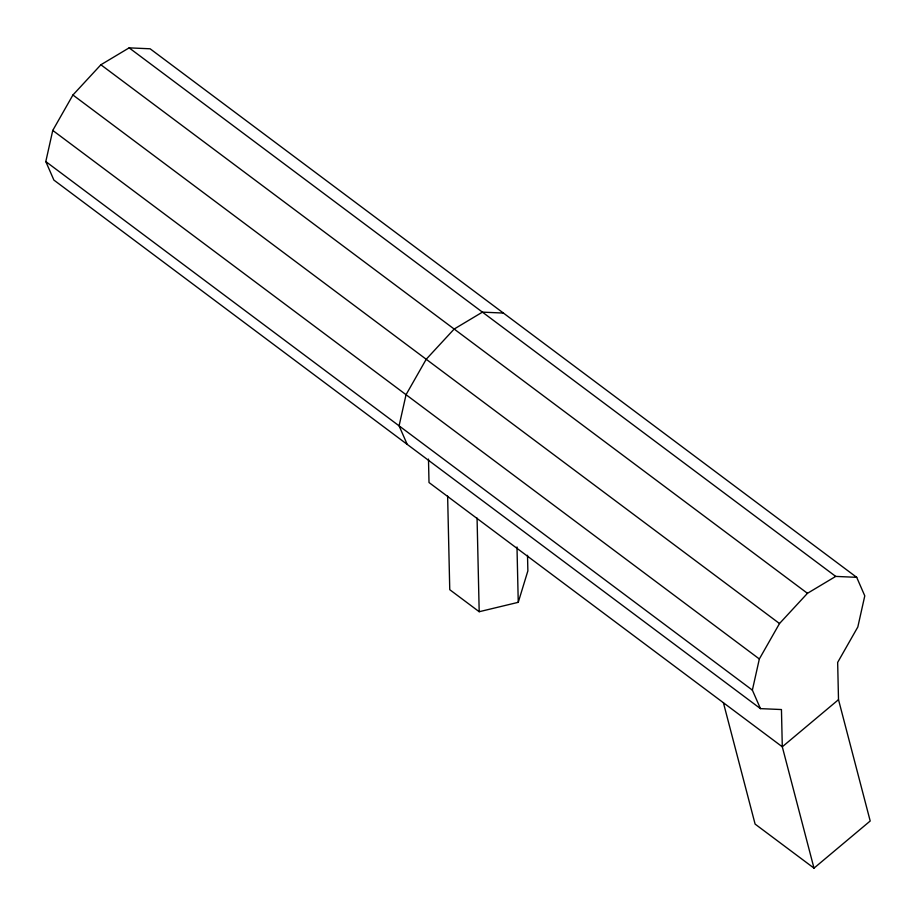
<?xml version="1.0" encoding="UTF-8"?>
<svg xmlns="http://www.w3.org/2000/svg" width="916" height="916" viewBox="0 0 916 916"><rect width="100%" height="100%" fill="white"/><g stroke="black" fill="none" stroke-linecap="round" stroke-linejoin="round"><path stroke-width="1.37" d="M813.992 868.139L782.298 746.792L781.451 709.545L760.463 708.629L53.895 180.086L45.8 161.571L52.762 130.427L72.925 95.001L100.886 64.773L129.133 47.861L150.121 48.788L856.7 577.332L864.784 595.847L857.823 626.991L837.659 662.417L838.506 699.664L870.2 820.999L813.992 868.139L755.105 824.091L723.411 702.755M760.463 708.629L752.368 690.114L759.341 658.97L779.505 623.533L807.454 593.316L835.713 576.404L856.7 577.332M447.626 496.06L449.756 589.698L479.194 611.716L518.25 602.327L527.868 570.897L527.513 555.291M838.506 699.664L782.298 746.792L429.009 482.526L428.482 459.076M503.411 313.054L482.423 312.138L454.164 329.05L426.215 359.267L406.051 394.693L399.09 425.837L407.185 444.352M129.133 47.861L835.713 576.404M100.886 64.773L807.454 593.316M72.925 95.001L779.505 623.533M52.762 130.427L759.341 658.97M45.8 161.571L752.368 690.114M516.99 546.989L518.25 602.327M477.064 518.078L479.194 611.716"/></g></svg>
